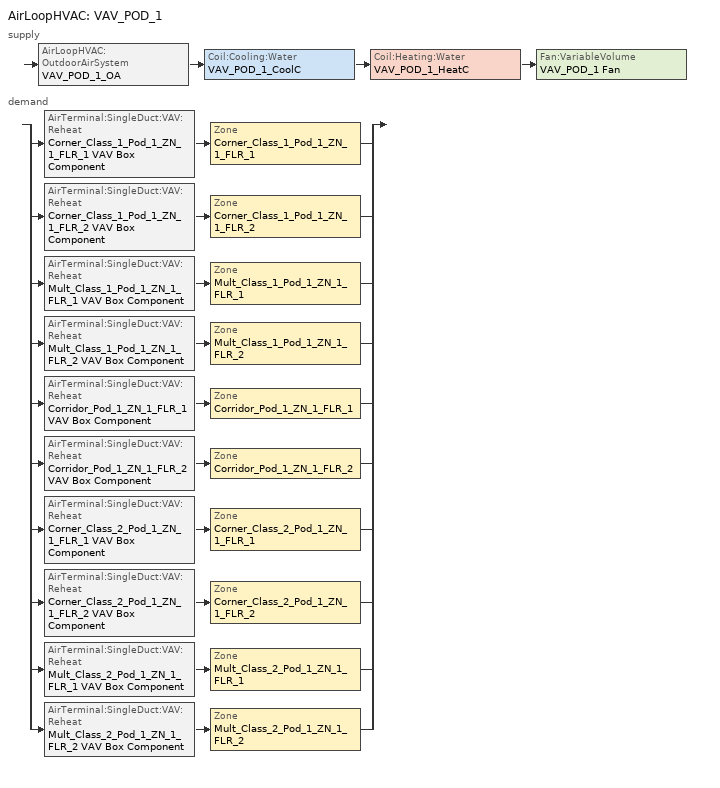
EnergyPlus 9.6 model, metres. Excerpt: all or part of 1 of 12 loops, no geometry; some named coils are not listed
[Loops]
AirLoopHVAC 'VAV_POD_1'
 supply: AirLoopHVAC:OutdoorAirSystem 'VAV_POD_1_OA' > Coil:Cooling:Water 'VAV_POD_1_CoolC' > Coil:Heating:Water 'VAV_POD_1_HeatC' > Fan:VariableVolume 'VAV_POD_1 Fan'
 demand: split
  | AirTerminal:SingleDuct:VAV:Reheat 'Corner_Class_1_Pod_1_ZN_1_FLR_1 VAV Box Component' > Zone 'Corner_Class_1_Pod_1_ZN_1_FLR_1'
  | AirTerminal:SingleDuct:VAV:Reheat 'Corner_Class_1_Pod_1_ZN_1_FLR_2 VAV Box Component' > Zone 'Corner_Class_1_Pod_1_ZN_1_FLR_2'
  | AirTerminal:SingleDuct:VAV:Reheat 'Mult_Class_1_Pod_1_ZN_1_FLR_1 VAV Box Component' > Zone 'Mult_Class_1_Pod_1_ZN_1_FLR_1'
  | AirTerminal:SingleDuct:VAV:Reheat 'Mult_Class_1_Pod_1_ZN_1_FLR_2 VAV Box Component' > Zone 'Mult_Class_1_Pod_1_ZN_1_FLR_2'
  | AirTerminal:SingleDuct:VAV:Reheat 'Corridor_Pod_1_ZN_1_FLR_1 VAV Box Component' > Zone 'Corridor_Pod_1_ZN_1_FLR_1'
  | AirTerminal:SingleDuct:VAV:Reheat 'Corridor_Pod_1_ZN_1_FLR_2 VAV Box Component' > Zone 'Corridor_Pod_1_ZN_1_FLR_2'
  | AirTerminal:SingleDuct:VAV:Reheat 'Corner_Class_2_Pod_1_ZN_1_FLR_1 VAV Box Component' > Zone 'Corner_Class_2_Pod_1_ZN_1_FLR_1'
  | AirTerminal:SingleDuct:VAV:Reheat 'Corner_Class_2_Pod_1_ZN_1_FLR_2 VAV Box Component' > Zone 'Corner_Class_2_Pod_1_ZN_1_FLR_2'
  | AirTerminal:SingleDuct:VAV:Reheat 'Mult_Class_2_Pod_1_ZN_1_FLR_1 VAV Box Component' > Zone 'Mult_Class_2_Pod_1_ZN_1_FLR_1'
  | AirTerminal:SingleDuct:VAV:Reheat 'Mult_Class_2_Pod_1_ZN_1_FLR_2 VAV Box Component' > Zone 'Mult_Class_2_Pod_1_ZN_1_FLR_2'
[Sizing:Zone] Zone Cooling Design Supply Air Temperature Input Method=SupplyAirTemperature; Zone Cooling Design Supply Air Temperature {C}=12.8; Zone Heating Design Supply Air Temperature Input Method=SupplyAirTemperature; Zone Heating Design Supply Air Temperature {C}=40; Zone Cooling Design Supply Air Humidity Ratio {kgWater/kgDryAir}=0.007; Zone Heating Design Supply Air Humidity Ratio {kgWater/kgDryAir}=0.008; Cooling Design Air Flow Method=DesignDay; Cooling Design Air Flow Rate {m3/s}=0; Cooling Minimum Air Flow {m3/s}=0; Cooling Minimum Air Flow Fraction=0; Heating Design Air Flow Method=DesignDay; Heating Design Air Flow Rate {m3/s}=0; Design Specification Zone Air Distribution Object=VAV_Zone_AirDistribution; Account for Dedicated Outdoor Air System=No; Dedicated Outdoor Air System Control Strategy=NeutralSupplyAir; Dedicated Outdoor Air Low Setpoint Temperature for Design {C}=autosize; Dedicated Outdoor Air High Setpoint Temperature for Design {C}=autosize
Name | Design Specification Outdoor Air Object
Corner_Class_1_Pod_1_ZN_1_FLR_1 | SZ DSOA Corner_Class_1_Pod_1_ZN_1_FLR_1
Corner_Class_1_Pod_1_ZN_1_FLR_2 | SZ DSOA Corner_Class_1_Pod_1_ZN_1_FLR_2
Mult_Class_1_Pod_1_ZN_1_FLR_1 | SZ DSOA Mult_Class_1_Pod_1_ZN_1_FLR_1
Mult_Class_1_Pod_1_ZN_1_FLR_2 | SZ DSOA Mult_Class_1_Pod_1_ZN_1_FLR_2
Corridor_Pod_1_ZN_1_FLR_1 | SZ DSOA Corridor_Pod_1_ZN_1_FLR_1
Corridor_Pod_1_ZN_1_FLR_2 | SZ DSOA Corridor_Pod_1_ZN_1_FLR_2
Corner_Class_2_Pod_1_ZN_1_FLR_1 | SZ DSOA Corner_Class_2_Pod_1_ZN_1_FLR_1
Corner_Class_2_Pod_1_ZN_1_FLR_2 | SZ DSOA Corner_Class_2_Pod_1_ZN_1_FLR_2
Mult_Class_2_Pod_1_ZN_1_FLR_1 | SZ DSOA Mult_Class_2_Pod_1_ZN_1_FLR_1
Mult_Class_2_Pod_1_ZN_1_FLR_2 | SZ DSOA Mult_Class_2_Pod_1_ZN_1_FLR_2
[DesignSpecification:OutdoorAir]
Name | Outdoor Air Method | Outdoor Air Flow per Zone Floor Area {m3/s-m2} | Outdoor Air Flow per Person {m3/s-person}
SZ DSOA Corner_Class_1_Pod_1_ZN_1_FLR_1; SZ DSOA Corner_Class_1_Pod_1_ZN_1_FLR_2; SZ DSOA Mult_Class_1_Pod_1_ZN_1_FLR_1; SZ DSOA Mult_Class_1_Pod_1_ZN_1_FLR_2; SZ DSOA Corner_Class_2_Pod_1_ZN_1_FLR_1; SZ DSOA Corner_Class_2_Pod_1_ZN_1_FLR_2; SZ DSOA Mult_Class_2_Pod_1_ZN_1_FLR_1; SZ DSOA Mult_Class_2_Pod_1_ZN_1_FLR_2 | Flow/Area | 0.00238745
SZ DSOA Corridor_Pod_1_ZN_1_FLR_1; SZ DSOA Corridor_Pod_1_ZN_1_FLR_2 | Flow/Area | 0.000304781
Design_Spec_OA_Classroom | Sum | 0.000609562 | 0.00471921
Design_Spec_OA_Corridor | Sum | 0.000304781 | 1e-08
[DesignSpecification:ZoneAirDistribution] Zone Air Distribution Effectiveness in Cooling Mode=1; Zone Air Distribution Effectiveness in Heating Mode=1
Name | Minimum Zone Ventilation Efficiency
VAV_Zone_AirDistribution | 0.6
Design_Spec_ZAD_1
[Sizing:System]
VAV_POD_1: Type of Load to Size On=Sensible; Design Outdoor Air Flow Rate {m3/s}=6.93631; Central Heating Maximum System Air Flow Ratio=0.3; Preheat Design Temperature {C}=7; Preheat Design Humidity Ratio {kgWater/kgDryAir}=0.008; Precool Design Temperature {C}=12.8; Precool Design Humidity Ratio {kgWater/kgDryAir}=0.008; Central Cooling Design Supply Air Temperature {C}=12.8; Central Heating Design Supply Air Temperature {C}=12.8; Type of Zone Sum to Use=Coincident; 100% Outdoor Air in Cooling=No; 100% Outdoor Air in Heating=No; Central Cooling Design Supply Air Humidity Ratio {kgWater/kgDryAir}=0.007; Central Heating Design Supply Air Humidity Ratio {kgWater/kgDryAir}=0.008; Cooling Supply Air Flow Rate Method=DesignDay; Cooling Supply Air Flow Rate {m3/s}=0; Heating Supply Air Flow Rate Method=DesignDay; Heating Supply Air Flow Rate {m3/s}=0; System Outdoor Air Method=ZoneSum
[ZoneControl:Thermostat] Control Type Schedule=Dual Zone Control Type Sched
Name | Zone or ZoneList | Control 1
Corner_Class_1_Pod_1_ZN_1_FLR_1 Thermostat | Corner_Class_1_Pod_1_ZN_1_FLR_1 | Corner_Class_1_Pod_1_ZN_1_FLR_1 DualSPSched
Corner_Class_1_Pod_1_ZN_1_FLR_2 Thermostat | Corner_Class_1_Pod_1_ZN_1_FLR_2 | Corner_Class_1_Pod_1_ZN_1_FLR_2 DualSPSched
Mult_Class_1_Pod_1_ZN_1_FLR_1 Thermostat | Mult_Class_1_Pod_1_ZN_1_FLR_1 | Mult_Class_1_Pod_1_ZN_1_FLR_1 DualSPSched
Mult_Class_1_Pod_1_ZN_1_FLR_2 Thermostat | Mult_Class_1_Pod_1_ZN_1_FLR_2 | Mult_Class_1_Pod_1_ZN_1_FLR_2 DualSPSched
Corridor_Pod_1_ZN_1_FLR_1 Thermostat | Corridor_Pod_1_ZN_1_FLR_1 | Corridor_Pod_1_ZN_1_FLR_1 DualSPSched
Corridor_Pod_1_ZN_1_FLR_2 Thermostat | Corridor_Pod_1_ZN_1_FLR_2 | Corridor_Pod_1_ZN_1_FLR_2 DualSPSched
Corner_Class_2_Pod_1_ZN_1_FLR_1 Thermostat | Corner_Class_2_Pod_1_ZN_1_FLR_1 | Corner_Class_2_Pod_1_ZN_1_FLR_1 DualSPSched
Corner_Class_2_Pod_1_ZN_1_FLR_2 Thermostat | Corner_Class_2_Pod_1_ZN_1_FLR_2 | Corner_Class_2_Pod_1_ZN_1_FLR_2 DualSPSched
Mult_Class_2_Pod_1_ZN_1_FLR_1 Thermostat | Mult_Class_2_Pod_1_ZN_1_FLR_1 | Mult_Class_2_Pod_1_ZN_1_FLR_1 DualSPSched
Mult_Class_2_Pod_1_ZN_1_FLR_2 Thermostat | Mult_Class_2_Pod_1_ZN_1_FLR_2 | Mult_Class_2_Pod_1_ZN_1_FLR_2 DualSPSched
[ThermostatSetpoint:DualSetpoint] Heating Setpoint Temperature Schedule=HTGSETP_SCH_YES_OPTIMUM; Cooling Setpoint Temperature Schedule=CLGSETP_SCH_YES_OPTIMUM
Corner_Class_1_Pod_1_ZN_1_FLR_1 DualSPSched; Corner_Class_1_Pod_1_ZN_1_FLR_2 DualSPSched; Mult_Class_1_Pod_1_ZN_1_FLR_1 DualSPSched; Mult_Class_1_Pod_1_ZN_1_FLR_2 DualSPSched; Corridor_Pod_1_ZN_1_FLR_1 DualSPSched; Corridor_Pod_1_ZN_1_FLR_2 DualSPSched; Corner_Class_2_Pod_1_ZN_1_FLR_1 DualSPSched; Corner_Class_2_Pod_1_ZN_1_FLR_2 DualSPSched; Mult_Class_2_Pod_1_ZN_1_FLR_1 DualSPSched; Mult_Class_2_Pod_1_ZN_1_FLR_2 DualSPSched
[AirTerminal:SingleDuct:VAV:Reheat] Availability Schedule=ALWAYS_ON; Maximum Air Flow Rate {m3/s}=AUTOSIZE; Zone Minimum Air Flow Input Method=Constant; Constant Minimum Air Flow Fraction=0.987; Maximum Hot Water or Steam Flow Rate {m3/s}=AUTOSIZE; Minimum Hot Water or Steam Flow Rate {m3/s}=0; Convergence Tolerance=0.001; Damper Heating Action=ReverseWithLimits; Maximum Flow Fraction During Reheat=0.5; Maximum Reheat Air Temperature {C}=40
Name | Reheat Coil
Corner_Class_1_Pod_1_ZN_1_FLR_1 VAV Box Component | Corner_Class_1_Pod_1_ZN_1_FLR_1 VAV Box Reheat Coil
Corner_Class_1_Pod_1_ZN_1_FLR_2 VAV Box Component | Corner_Class_1_Pod_1_ZN_1_FLR_2 VAV Box Reheat Coil
Mult_Class_1_Pod_1_ZN_1_FLR_1 VAV Box Component | Mult_Class_1_Pod_1_ZN_1_FLR_1 VAV Box Reheat Coil
Mult_Class_1_Pod_1_ZN_1_FLR_2 VAV Box Component | Mult_Class_1_Pod_1_ZN_1_FLR_2 VAV Box Reheat Coil
Corridor_Pod_1_ZN_1_FLR_1 VAV Box Component | Corridor_Pod_1_ZN_1_FLR_1 VAV Box Reheat Coil
Corridor_Pod_1_ZN_1_FLR_2 VAV Box Component | Corridor_Pod_1_ZN_1_FLR_2 VAV Box Reheat Coil
Corner_Class_2_Pod_1_ZN_1_FLR_1 VAV Box Component | Corner_Class_2_Pod_1_ZN_1_FLR_1 VAV Box Reheat Coil
Corner_Class_2_Pod_1_ZN_1_FLR_2 VAV Box Component | Corner_Class_2_Pod_1_ZN_1_FLR_2 VAV Box Reheat Coil
Mult_Class_2_Pod_1_ZN_1_FLR_1 VAV Box Component | Mult_Class_2_Pod_1_ZN_1_FLR_1 VAV Box Reheat Coil
Mult_Class_2_Pod_1_ZN_1_FLR_2 VAV Box Component | Mult_Class_2_Pod_1_ZN_1_FLR_2 VAV Box Reheat Coil
[Zone equipment]
Corner_Class_1_Pod_1_ZN_1_FLR_1: Corner_Class_1_Pod_1_ZN_1_FLR_1 VAV Box Component
Corner_Class_1_Pod_1_ZN_1_FLR_2: Corner_Class_1_Pod_1_ZN_1_FLR_2 VAV Box Component
Mult_Class_1_Pod_1_ZN_1_FLR_1: Mult_Class_1_Pod_1_ZN_1_FLR_1 VAV Box Component
Mult_Class_1_Pod_1_ZN_1_FLR_2: Mult_Class_1_Pod_1_ZN_1_FLR_2 VAV Box Component
Corridor_Pod_1_ZN_1_FLR_1: Corridor_Pod_1_ZN_1_FLR_1 VAV Box Component
Corridor_Pod_1_ZN_1_FLR_2: Corridor_Pod_1_ZN_1_FLR_2 VAV Box Component
Corner_Class_2_Pod_1_ZN_1_FLR_1: Corner_Class_2_Pod_1_ZN_1_FLR_1 VAV Box Component
Corner_Class_2_Pod_1_ZN_1_FLR_2: Corner_Class_2_Pod_1_ZN_1_FLR_2 VAV Box Component
Mult_Class_2_Pod_1_ZN_1_FLR_1: Mult_Class_2_Pod_1_ZN_1_FLR_1 VAV Box Component
Mult_Class_2_Pod_1_ZN_1_FLR_2: Mult_Class_2_Pod_1_ZN_1_FLR_2 VAV Box Component
[Fan:VariableVolume]
VAV_POD_1 Fan: Availability Schedule=HVACOperationSchd; Fan Total Efficiency=0.6084; Pressure Rise {Pa}=1389.42; Maximum Flow Rate {m3/s}=AUTOSIZE; Fan Power Minimum Flow Rate Input Method=Fraction; Fan Power Minimum Flow Fraction=0.25; Motor Efficiency=0.936; Motor In Airstream Fraction=1; Fan Power Coefficient 1=0.0408; Fan Power Coefficient 2=0.088; Fan Power Coefficient 3=-0.0729; Fan Power Coefficient 4=0.9437; Fan Power Coefficient 5=0
[Coil:Cooling:Water]
VAV_POD_1_CoolC: Availability Schedule=ALWAYS_ON; Design Water Flow Rate {m3/s}=AUTOSIZE; Design Air Flow Rate {m3/s}=AUTOSIZE; Design Inlet Water Temperature {C}=AUTOSIZE; Design Inlet Air Temperature {C}=AUTOSIZE; Design Outlet Air Temperature {C}=AUTOSIZE; Design Inlet Air Humidity Ratio {kgWater/kgDryAir}=AUTOSIZE; Design Outlet Air Humidity Ratio {kgWater/kgDryAir}=AUTOSIZE; Type of Analysis=SimpleAnalysis; Heat Exchanger Configuration=CrossFlow
[Coil:Heating:Water]
VAV_POD_1_HeatC: Availability Schedule=ALWAYS_ON; U-Factor Times Area Value {W/K}=AUTOSIZE; Maximum Water Flow Rate {m3/s}=AUTOSIZE; Performance Input Method=UFactorTimesAreaAndDesignWaterFlowRate; Rated Capacity {W}=AUTOSIZE; Rated Inlet Water Temperature {C}=82.2; Rated Inlet Air Temperature {C}=12.8; Rated Outlet Water Temperature {C}=71.1; Rated Outlet Air Temperature {C}=40
[Controller:WaterCoil] Control Variable=Temperature; Actuator Variable=Flow; Maximum Actuated Flow {m3/s}=AUTOSIZE; Minimum Actuated Flow {m3/s}=0
Name | Action | Controller Convergence Tolerance {deltaC}
VAV_POD_1_CoolC_Controller | Reverse
VAV_POD_1_HeatC_Controller | Normal | 0.0001
[Controller:OutdoorAir]
VAV_POD_1_OA_Controller: Minimum Outdoor Air Flow Rate {m3/s}=0; Maximum Outdoor Air Flow Rate {m3/s}=AUTOSIZE; Economizer Control Type=DifferentialDryBulb; Economizer Control Action Type=ModulateFlow; Lockout Type=LockoutWithHeating; Minimum Limit Type=FixedMinimum; Minimum Outdoor Air Schedule=MinOA_MotorizedDamper_Sched; Mechanical Ventilation Controller=VAV_POD_1_MultiZone
[Controller:MechanicalVentilation]
VAV_POD_1_MultiZone: Availability Schedule=MinOA_MotorizedDamper_Sched; Demand Controlled Ventilation=Yes; System Outdoor Air Method=Standard62.1VentilationRateProcedure; Zone or ZoneList 1=Corner_Class_1_Pod_1_ZN_1_FLR_1; Design Specification Outdoor Air Object Name 1=Design_Spec_OA_Classroom; Design Specification Zone Air Distribution Object Name 1=Design_Spec_ZAD_1; Zone or ZoneList 2=Corner_Class_1_Pod_1_ZN_1_FLR_2; Design Specification Outdoor Air Object Name 2=Design_Spec_OA_Classroom; Design Specification Zone Air Distribution Object Name 2=Design_Spec_ZAD_1; Zone or ZoneList 3=Mult_Class_1_Pod_1_ZN_1_FLR_1; Design Specification Outdoor Air Object Name 3=Design_Spec_OA_Classroom; Design Specification Zone Air Distribution Object Name 3=Design_Spec_ZAD_1; Zone or ZoneList 4=Mult_Class_1_Pod_1_ZN_1_FLR_2; Design Specification Outdoor Air Object Name 4=Design_Spec_OA_Classroom; Design Specification Zone Air Distribution Object Name 4=Design_Spec_ZAD_1; Zone or ZoneList 5=Corridor_Pod_1_ZN_1_FLR_1; Design Specification Outdoor Air Object Name 5=Design_Spec_OA_Corridor; Design Specification Zone Air Distribution Object Name 5=Design_Spec_ZAD_1; Zone or ZoneList 6=Corridor_Pod_1_ZN_1_FLR_2; Design Specification Outdoor Air Object Name 6=Design_Spec_OA_Corridor; Design Specification Zone Air Distribution Object Name 6=Design_Spec_ZAD_1; Zone or ZoneList 7=Corner_Class_2_Pod_1_ZN_1_FLR_1; Design Specification Outdoor Air Object Name 7=Design_Spec_OA_Classroom; Design Specification Zone Air Distribution Object Name 7=Design_Spec_ZAD_1; Zone or ZoneList 8=Corner_Class_2_Pod_1_ZN_1_FLR_2; Design Specification Outdoor Air Object Name 8=Design_Spec_OA_Classroom; Design Specification Zone Air Distribution Object Name 8=Design_Spec_ZAD_1; Zone or ZoneList 9=Mult_Class_2_Pod_1_ZN_1_FLR_1; Design Specification Outdoor Air Object Name 9=Design_Spec_OA_Classroom; Design Specification Zone Air Distribution Object Name 9=Design_Spec_ZAD_1; Zone or ZoneList 10=Mult_Class_2_Pod_1_ZN_1_FLR_2; Design Specification Outdoor Air Object Name 10=Design_Spec_OA_Classroom; Design Specification Zone Air Distribution Object Name 10=Design_Spec_ZAD_1
[AirLoopHVAC]
VAV_POD_1: Design Supply Air Flow Rate {m3/s}=AUTOSIZE
[SetpointManager:OutdoorAirReset]
VAV_POD_1 SAT setpoint: Control Variable=Temperature; Setpoint at Outdoor Low Temperature {C}=15.6; Outdoor Low Temperature {C}=10; Setpoint at Outdoor High Temperature {C}=12.8; Outdoor High Temperature {C}=21.1; Setpoint Node or NodeList=VAV_POD_1 Supply Equipment Outlet Node
[SetpointManager:MixedAir] Control Variable=Temperature
Name | Setpoint Node or NodeList
VAV_POD_1_CoolC SAT Manager | VAV_POD_1_CoolC-VAV_POD_1_HeatCNode
VAV_POD_1_HeatC SAT Manager | VAV_POD_1_HeatC-VAV_POD_1 FanNode
VAV_POD_1_OAMixed Air Temp Manager | VAV_POD_1_OA-VAV_POD_1_CoolCNode
[EnergyManagementSystem:Sensor]
Name | Output:Variable or Output:Meter Index Key | Output:Variable or Output:Meter
cCL1_Pod_1_ZN_1_FLR_1_LSr | Corner_Class_1_Pod_1_ZN_1_FLR_1 | Zone Lights Electricity Rate
cCL1_Pod_1_ZN_1_FLR_1_OSr; cPOD1_ZN_1_FLR_1_OSr; cPOD2_ZN_1_FLR_1_OSr; cPOD3_ZN_1_FLR_1_OSr; Main_Corridor_ZN_1_FLR_1_OSr; Lobby_ZN_1_FLR_1_OSr; Mech_ZN_1_FLR_1_OSr; BATHROOMS_ZN_1_FLR_1_OSr | Corner_Class_1_Pod_1_ZN_1_FLR_1 | People Occupant Count
mCl1_Pod_1_ZN_1_FLR_1_LSr | Mult_Class_1_Pod_1_ZN_1_FLR_1 | Zone Lights Electricity Rate
mCl1_Pod_1_ZN_1_FLR_1_OSr | Mult_Class_1_Pod_1_ZN_1_FLR_1 | People Occupant Count
cPOD1_ZN_1_FLR_1_LSr | Corridor_Pod_1_ZN_1_FLR_1 | Zone Lights Electricity Rate
cCL2_Pod_1_ZN_1_FLR_1_LSr | Corner_Class_2_Pod_1_ZN_1_FLR_1 | Zone Lights Electricity Rate
cCL2_Pod_1_ZN_1_FLR_1_OSr | Corner_Class_2_Pod_1_ZN_1_FLR_1 | People Occupant Count
mCl2_Pod_1_ZN_1_FLR_1_LSr | Mult_Class_2_Pod_1_ZN_1_FLR_1 | Zone Lights Electricity Rate
mCl2_Pod_1_ZN_1_FLR_1_OSr | Mult_Class_2_Pod_1_ZN_1_FLR_1 | People Occupant Count
cCL1_Pod_1_ZN_1_FLR_2_LSr | Corner_Class_1_Pod_1_ZN_1_FLR_2 | Zone Lights Electricity Rate
cCL1_Pod_1_ZN_1_FLR_2_OSr; cPOD1_ZN_1_FLR_2_OSr; cPOD2_ZN_1_FLR_2_OSr; cPOD3_ZN_1_FLR_2_OSr; Main_Corridor_ZN_1_FLR_2_OSr; Lobby_ZN_1_FLR_2_OSr; Mech_ZN_1_FLR_2_OSr; BATHROOMS_ZN_1_FLR_2_OSr | Corner_Class_1_Pod_1_ZN_1_FLR_2 | People Occupant Count
mCl1_Pod_1_ZN_1_FLR_2_LSr | Mult_Class_1_Pod_1_ZN_1_FLR_2 | Zone Lights Electricity Rate
mCl1_Pod_1_ZN_1_FLR_2_OSr | Mult_Class_1_Pod_1_ZN_1_FLR_2 | People Occupant Count
cPOD1_ZN_1_FLR_2_LSr | Corridor_Pod_1_ZN_1_FLR_2 | Zone Lights Electricity Rate
cCL2_Pod_1_ZN_1_FLR_2_LSr | Corner_Class_2_Pod_1_ZN_1_FLR_2 | Zone Lights Electricity Rate
cCL2_Pod_1_ZN_1_FLR_2_OSr | Corner_Class_2_Pod_1_ZN_1_FLR_2 | People Occupant Count
mCl2_Pod_1_ZN_1_FLR_2_LSr | Mult_Class_2_Pod_1_ZN_1_FLR_2 | Zone Lights Electricity Rate
mCl2_Pod_1_ZN_1_FLR_2_OSr | Mult_Class_2_Pod_1_ZN_1_FLR_2 | People Occupant Count
[EnergyManagementSystem:ProgramCallingManager]
SET_BATHROOMS_ZN_1_FLR_2_Light_EMS_Program_Prog_Manager: BeginTimestepBeforePredictor; SET_BATHROOMS_ZN_1_FLR_2_Light_EMS_Program
SET_Offices_ZN_1_FLR_2_Light_EMS_Program_Prog_Manager: BeginTimestepBeforePredictor; SET_Offices_ZN_1_FLR_2_Light_EMS_Program
SET_LMC_ZN_1_FLR_2_Light_EMS_Program_Prog_Manager: BeginTimestepBeforePredictor; SET_LMC_ZN_1_FLR_2_Light_EMS_Program
[EnergyManagementSystem:OutputVariable]
Wired_LTG: EMS Variable=Wired_LTG; Type of Data in Variable=Summed; Update Frequency=ZoneTimeStep; Units=J
[ElectricLoadCenter:Transformer]
Transformer 1: Availability Schedule=Always_On; Transformer Usage=PowerInFromGrid; Rated Capacity {VA}=225000; Phase=3; Conductor Material=Aluminum; Full Load Temperature Rise {C}=150; Fraction of Eddy Current Losses=0.1; Performance Input Method=NominalEfficiency; Nameplate Efficiency=0.989; Per Unit Load for Nameplate Efficiency=0.35; Reference Temperature for Nameplate Efficiency {C}=75; Consider Transformer Loss for Utility Cost=Yes; Meter 1=Wired_LTG_Electricity; Meter 2=Wired_INT_EQUIP
[EnergyManagementSystem:Actuator]
Name | Actuated Component Unique | Actuated Component Type | Actuated Component Control Type
BoilerCurve | HEATSYS1 BOILER EFFICIENCY CURVE | Curve | Curve Result
CLGSETP_SCH_Actuator | CLGSETP_SCH_Yes_Optimum | Schedule:Compact | Schedule Value
HTGSETP_SCH_Actuator | HTGSETP_SCH_Yes_Optimum | Schedule:Compact | Schedule Value
cCL1_Pod_1_ZN_1_FLR_1_LAr | Corner_Class_1_Pod_1_ZN_1_FLR_1_lights | Lights | Electricity Rate
mCl1_Pod_1_ZN_1_FLR_1_LAr | Mult_Class_1_Pod_1_ZN_1_FLR_1_lights | Lights | Electricity Rate
cPOD1_ZN_1_FLR_1_LAr | Corridor_Pod_1_ZN_1_FLR_1_lights | Lights | Electricity Rate
cCL2_Pod_1_ZN_1_FLR_1_LAr | Corner_Class_2_Pod_1_ZN_1_FLR_1_lights | Lights | Electricity Rate
mCl2_Pod_1_ZN_1_FLR_1_LAr | Mult_Class_2_Pod_1_ZN_1_FLR_1_lights | Lights | Electricity Rate
cCL1_Pod_2_ZN_1_FLR_1_LAr | Corner_Class_1_Pod_2_ZN_1_FLR_1_lights | Lights | Electricity Rate
mCl1_Pod_2_ZN_1_FLR_1_LAr | Mult_Class_1_Pod_2_ZN_1_FLR_1_lights | Lights | Electricity Rate
cPOD2_ZN_1_FLR_1_LAr | Corridor_Pod_2_ZN_1_FLR_1_lights | Lights | Electricity Rate
cCL2_Pod_2_ZN_1_FLR_1_LAr | Corner_Class_2_Pod_2_ZN_1_FLR_1_lights | Lights | Electricity Rate
[EnergyManagementSystem:InternalVariable] Internal Data Type=Zone Floor Area
Name | Internal Data Index Key
cCL1_Pod_1_ZN_1_FLR_1_Area | Corner_Class_1_Pod_1_ZN_1_FLR_1
mCl1_Pod_1_ZN_1_FLR_1_Area | Mult_Class_1_Pod_1_ZN_1_FLR_1
cPOD1_ZN_1_FLR_1_Area | Corridor_Pod_1_ZN_1_FLR_1
cCL2_Pod_1_ZN_1_FLR_1_Area | Corner_Class_2_Pod_1_ZN_1_FLR_1
mCl2_Pod_1_ZN_1_FLR_1_Area | Mult_Class_2_Pod_1_ZN_1_FLR_1
cCL1_Pod_1_ZN_1_FLR_2_Area | Corner_Class_1_Pod_1_ZN_1_FLR_2
mCl1_Pod_1_ZN_1_FLR_2_Area | Mult_Class_1_Pod_1_ZN_1_FLR_2
cPOD1_ZN_1_FLR_2_Area | Corridor_Pod_1_ZN_1_FLR_2
cCL2_Pod_1_ZN_1_FLR_2_Area | Corner_Class_2_Pod_1_ZN_1_FLR_2
mCl2_Pod_1_ZN_1_FLR_2_Area | Mult_Class_2_Pod_1_ZN_1_FLR_2
[Schedule:Compact]
ALWAYS_ON: Through: 12/31, For: AllDays, Until: 24:00, 1
Dual Zone Control Type Sched: Through: 12/31, For: AllDays, Until: 24:00, 4
HVACOperationSchd: Through: 12/31, For: Weekdays SummerDesignDay WinterDesignDay, Until: 07:00, 0, Until: 21:00, 1, Until: 24:00, 0, For: WeekEnds Holidays AllOtherDays, Until: 24:00, 0
HTGSETP_SCH_YES_OPTIMUM: Through: 12/31, For: SummerDesignDay, Until: 24:00, 15.6, For: WinterDesignDay, Until: 24:00, 21, For: Weekdays, Until: 06:00, 15.6, Until: 07:00, 17.8, Until: 08:00, 20, Until: 21:00, 21, Until: 24:00, 15.6, For: WeekEnds Holidays AllOtherDays, Until: 24:00, 15.6
CLGSETP_SCH_YES_OPTIMUM: Through: 12/31, For: SummerDesignDay, Until: 24:00, 24, For: WinterDesignDay, Until: 24:00, 29.44, For: Weekdays, Until: 06:00, 29.44, Until: 07:00, 27.8, Until: 08:00, 25.6, Until: 21:00, 24, Until: 24:00, 29.44, For: WeekEnds Holidays AllOtherDays, Until: 24:00, 29.44
MinOA_MotorizedDamper_Sched: Through: 12/31, For: Weekdays SummerDesignDay WinterDesignDay, Until: 08:00, 0, Until: 21:00, 1, Until: 24:00, 0, For: WeekEnds Holidays AllOtherDays, Until: 24:00, 0
